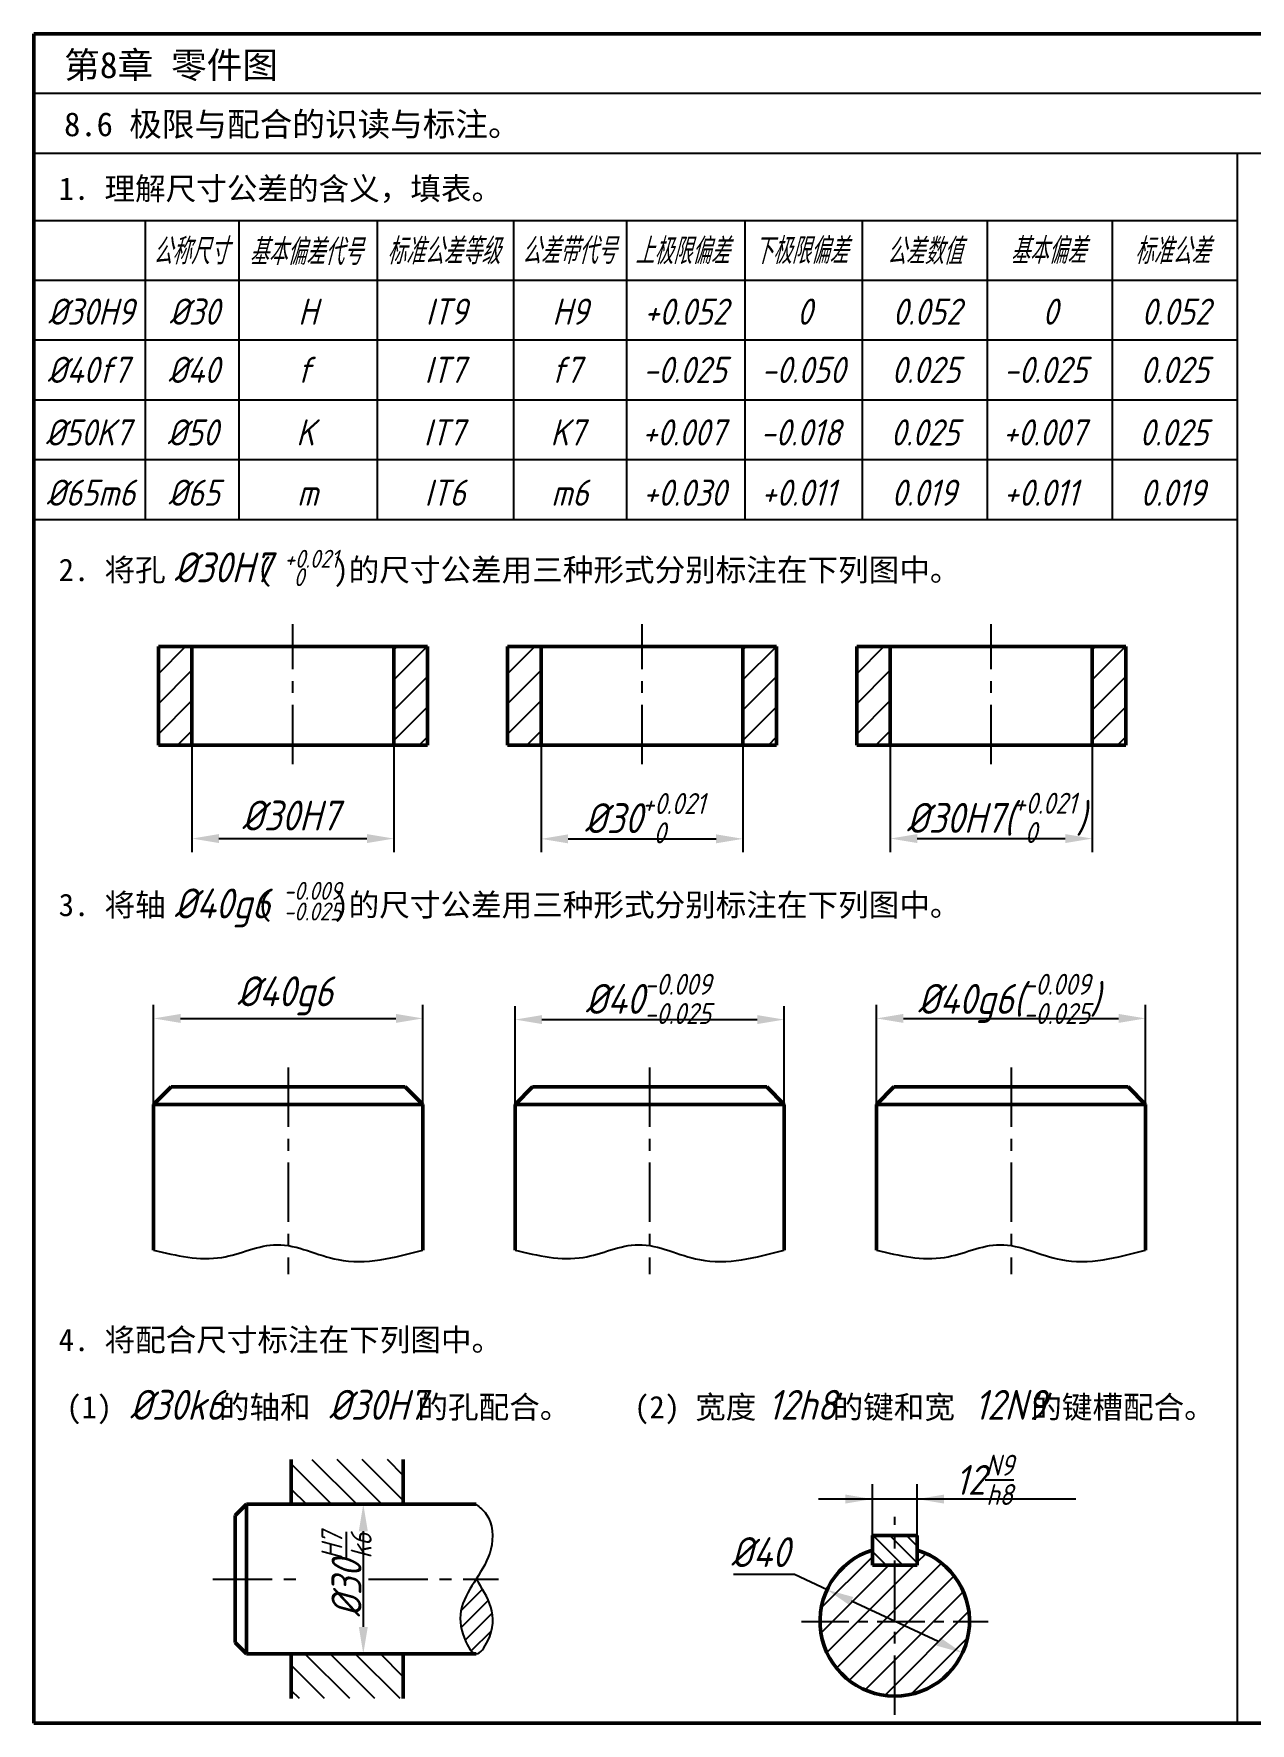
# Model space of a CAD drawing. Header units: millimetres. Extents: x 0 to 346, y 0 to 226.
# Drawn here: x 0 to 162.7, y 0 to 226 of the extents above; entities that cross this region are included whole.
import ezdxf

# ---------------------------------------------------------------- set-up
doc = ezdxf.new("R2010")
doc.units = ezdxf.units.MM
doc.header["$LTSCALE"] = 0.25
doc.header["$PDMODE"] = 33
doc.header["$PDSIZE"] = 1.5
doc.linetypes.add('CENTER', pattern=[50.800000000000004, 31.75, -6.35, 6.35, -6.35])
for name, color, linetype in [('点画线层', 7, 'CENTER'), ('答案', 1, 'Continuous'), ('细实线层', 7, 'Continuous')]:
    doc.layers.add(name, color=color, linetype=linetype)
doc.layers.add('粗实线层', color=7, linetype='Continuous', lineweight=50)
doc.styles.get("Standard").update_dxf_attribs({"font": 'gbeitc.shx', "height": 4, "bigfont": 'gbcbig.shx'})
doc.styles.add('宋体', font='SimSun.ttf', dxfattribs={"height": 3.5})
doc.dimstyles.new('ISO-25', dxfattribs={"dimtxt": 4, "dimasz": 3.6, "dimexe": 2, "dimexo": 0, "dimgap": 1, "dimtad": 1, "dimtoh": 1, "dimdec": 4, "dimdsep": 46, "dimtxsty": 'Standard', "dimcen": 0, "dimclrd": 256, "dimclre": 256, "dimclrt": 256, "dimadec": 0, "dimazin": 0, "dimtfac": 1, "dimtdec": 4, "dimtmove": 0, "dimatfit": 2, "dimfxl": 0, "dimlwd": -1, "dimlwe": -1, "dimarcsym": 0})

# ---------------------------------------------------------------- blocks, each defined once
blk = doc.blocks.new('*D0')
at = {"layer": 'Defpoints', "color": 0, "transparency": 16777216}
for p in [(106.1227718326863, 17.85329575617809), (124.2495825195944, 9.402335200063774)]:
    blk.add_point(p, dxfattribs=at)
at = {"layer": '细实线层', "transparency": 16777216}
for p, q in [((101.7597849076272, 19.88737836714435), (93.5931182409605, 19.88737836714435)), ((106.1227718326863, 17.85329575617809), (101.7597849076272, 19.88737836714435)), ((120.986756595951, 10.92350810016433), (109.3855977563297, 16.33212285607753))]:
    blk.add_line(p, q, dxfattribs=at)
for points in [[(109.6391265730132, 16.87592717668477), (109.1320689396463, 15.78831853547029), (106.1227718326863, 17.85329575617809)], [(121.2402854126344, 11.46731242077157), (120.7332277792676, 10.37970377955709), (124.2495825195944, 9.402335200063774)]]:
    blk.add_solid(points, dxfattribs=at)
at = {"layer": '细实线层', "transparency": 16777216, "insert": (97.17645157429384, 22.88737836714435), "char_height": 4, "attachment_point": 5}
blk.add_mtext('%%C40', dxfattribs=at)

msp = doc.modelspace()

# ---------------------------------------------------------------- hatches: boundary and pattern name
h = msp.add_hatch()
h.set_pattern_fill('ANSI31', color=256, scale=0.9, style=0)
h.set_pattern_definition([(45, (-117.5453682144347, 18.30491671679229), (-2.020557627240559, 2.02055762724056), [])])
h.paths.add_polyline_path([(52.66528683714978, 144.0417872530805), (48.16528683714972, 144.0417872530805), (48.16528683714972, 130.8417872530805), (52.66528683714972, 130.8417872530805)])
h.paths.add_polyline_path([(21.16528683714972, 144.0417872530805), (16.66528683714972, 144.0417872530805), (16.66528683714972, 130.8417872530805), (21.16528683714972, 130.8417872530805)])
h = msp.add_hatch()
h.set_pattern_fill('ANSI31', color=256, scale=0.9, style=0)
h.set_pattern_definition([(45, (-70.83299109949633, 18.30491671679229), (-2.020557627240559, 2.02055762724056), [])])
h.paths.add_polyline_path([(67.87766395208808, 144.0417872530805), (63.37766395208814, 144.0417872530805), (63.37766395208814, 130.8417872530805), (67.87766395208814, 130.8417872530805)])
h.paths.add_polyline_path([(99.37766395208808, 144.0417872530805), (94.87766395208814, 144.0417872530805), (94.87766395208814, 130.8417872530805), (99.37766395208814, 130.8417872530805)])
h = msp.add_hatch()
h.set_pattern_fill('ANSI31', color=256, scale=0.9, style=0)
h.set_pattern_definition([(45, (-24.12061398455791, 18.30491671679229), (-2.020557627240559, 2.02055762724056), [])])
h.paths.add_polyline_path([(114.5900410670266, 144.0417872530805), (110.0900410670266, 144.0417872530805), (110.0900410670266, 130.8417872530805), (114.5900410670266, 130.8417872530805)])
h.paths.add_polyline_path([(146.0900410670266, 144.0417872530805), (141.5900410670265, 144.0417872530805), (141.5900410670266, 130.8417872530805), (146.0900410670266, 130.8417872530805)])
at = {"layer": '细实线层'}
h = msp.add_hatch(dxfattribs=at)
h.set_pattern_fill('ANSI31', color=256, scale=0.75, angle=90, style=0)
h.set_pattern_definition([(135, (-343.4342345827355, -1.659130712276578), (-1.683798022700466, -1.683798022700466), [])])
h.paths.add_polyline_path([(49.43516906739762, 35.28672256484765), (34.43516906739762, 35.28672256484765), (34.43516906739762, 29.28672256484765), (49.43516906739762, 29.28672256484765)])
h.paths.add_polyline_path([(49.43516906739762, 9.28672256484765), (34.43516906739762, 9.28672256484765), (34.43516906739762, 3.286722564847647), (49.43516906739762, 3.286722564847647)])
h = msp.add_hatch(dxfattribs=at)
h.set_pattern_fill('ANSI31', color=256, scale=0.5, angle=90, style=0)
h.set_pattern_definition([(135, (-356.1239019417559, -4.88256087239472), (-1.122532015133644, -1.122532015133644), [])])
h.paths.add_polyline_path([(115.1861771761403, 25.12781547812097), (112.1861771761403, 25.12781547812097), (112.1861771761403, 21.12781547812097), (115.1861771761403, 21.12781547812097)])
h.paths.add_polyline_path([(118.1861771761403, 25.12781547812097), (115.1861771761403, 25.12781547812097), (115.1861771761403, 21.12781547812097), (118.1861771761403, 21.12781547812097)])
h = msp.add_hatch(dxfattribs=at)
h.set_pattern_fill('ANSI31', color=256, scale=0.75, style=0)
h.set_pattern_definition([(45, (-356.1239019417559, -4.88256087239472), (-1.683798022700466, 1.683798022700466), [])])
h.paths.add_polyline_path([(115.1861771761403, 21.12781547812097), (112.1861771761403, 21.12781547812097), (112.1861771761403, 23.16720749229042, 0.3275382217185396), (105.1861771761403, 13.62781547812097), (115.1861771761403, 13.62781547812097)])
h.paths.add_polyline_path([(118.1861771761403, 23.16720749229042), (118.1861771761403, 21.12781547812097), (115.1861771761403, 21.12781547812097), (115.1861771761403, 13.62781547812097), (125.1861771761403, 13.62781547812097, 0.3275382217185396)])
h.paths.add_polyline_path([(125.1861771761403, 13.62781547812097), (115.1861771761403, 13.62781547812097), (115.1861771761403, 3.627815478120981, 0.4142135623730949)])
h.paths.add_polyline_path([(115.1861771761403, 13.62781547812097), (105.1861771761403, 13.62781547812097, 0.4142135623730949), (115.1861771761403, 3.627815478120981)])
h = msp.add_hatch(dxfattribs=at)
h.set_pattern_fill('ANSI31', color=256, scale=0.5)
h.set_pattern_definition([(45, (-343.4342345827355, -1.659130712276578), (-1.122532015133644, 1.122532015133644), [])])
edge = h.paths.add_edge_path()
edge.add_spline(control_points=[(59.18563791685085, 9.286716509257083), (59.18196792358896, 9.286682739532536), (58.58155439783457, 9.287329318804852), (57.05724133466839, 12.08072641855624), (56.80044259157017, 15.54749190084792), (58.41730766495562, 18.07955108501893), (59.18563792015647, 19.28672256481533)], knot_values=[17.69471126649653, 17.69471126649653, 17.69471126649653, 17.69471126649653, 17.71900301471265, 21.67060138544219, 28.6037048404689, 35.32835655441446, 35.32835655441446, 35.32835655441446, 35.32835655447447], degree=3, periodic=0)
edge.add_spline(control_points=[(59.18563792017699, 19.28672256484765), (59.96553713600196, 18.064160973234), (61.58734292857588, 15.52183572039943), (61.51367992383433, 11.90038062323822), (59.74364757348155, 9.291851077920946), (59.18563791685085, 9.286716509257083)], knot_values=[35.32835655447447, 35.32835655447447, 35.32835655447447, 35.32835655447447, 42.08179045664275, 49.37216888311924, 53.0656443512713, 53.0656443512713, 53.0656443512713, 53.0656443512713], degree=3, periodic=0)

# ---------------------------------------------------------------- linework, layer by layer
at = {"lineweight": 50}
for p, q in [((322, 226), (0, 226)), ((0, 226), (0, 0)), ((0, 0), (322, 0))]:
    msp.add_line(p, q, dxfattribs=at)
for p, q in [((322, 218), (0, 218)), ((322, 210), (0, 210)), ((161, 210), (160.9999999999999, 0))]:
    msp.add_line(p, q)
at = {"layer": '点画线层'}
for p, q in [((34.66528683714972, 128.2950749111958), (34.66528683714972, 147.0417872530805)), ((81.37766395208814, 128.2950749111958), (81.37766395208814, 147.0417872530805)), ((128.0900410670266, 128.2950749111958), (128.0900410670266, 147.0417872530805)), ((34.03558603539511, 87.70039633222021), (34.03558603539511, 60.0757572790188)), ((82.38649818120678, 87.70039633222021), (82.38649818120678, 60.0757572790188)), ((130.7374103270184, 87.70039633222021), (130.7374103270184, 60.0757572790188)), ((115.1861771761403, 1.127815478120965), (115.1861771761403, 27.62781547812097)), ((23.93516906739762, 19.28672256484765), (36.35840471382448, 19.28672256484765)), ((44.75906201204026, 19.28672256484765), (62.18563792017642, 19.28672256484765))]:
    msp.add_line(p, q, dxfattribs=at)
at = {"layer": '点画线层', "ltscale": 0.8}
msp.add_line((102.6861771761403, 13.62781547812097), (127.6861771761403, 13.62781547812097), dxfattribs=at)
at = {"layer": '粗实线层'}
for p, q in [((16.66528683714972, 144.0417872530805), (52.66528683714972, 144.0417872530805)), ((16.66528683714972, 130.8417872530805), (16.66528683714972, 144.0417872530805)), ((21.16528683714972, 130.8417872530805), (21.16528683714978, 144.0417872530805)), ((48.16528683714972, 130.8417872530805), (48.16528683714972, 144.0417872530805)), ((52.66528683714972, 130.8417872530805), (52.66528683714967, 144.0417872530805)), ((63.37766395208814, 144.0417872530805), (99.37766395208814, 144.0417872530805)), ((63.37766395208814, 130.8417872530805), (63.37766395208814, 144.0417872530805)), ((67.87766395208814, 130.8417872530805), (67.87766395208808, 144.0417872530805)), ((94.87766395208814, 130.8417872530805), (94.87766395208814, 144.0417872530805)), ((99.37766395208814, 130.8417872530805), (99.37766395208808, 144.0417872530805)), ((110.0900410670266, 144.0417872530805), (146.0900410670266, 144.0417872530805)), ((110.0900410670266, 130.8417872530805), (110.0900410670266, 144.0417872530805)), ((114.5900410670266, 130.8417872530805), (114.5900410670266, 144.0417872530805)), ((141.5900410670266, 130.8417872530805), (141.5900410670265, 144.0417872530805)), ((146.0900410670266, 130.8417872530805), (146.0900410670266, 144.0417872530805)), ((16.66528683714972, 130.8417872530805), (52.66528683714972, 130.8417872530805)), ((63.37766395208814, 130.8417872530805), (99.37766395208814, 130.8417872530805)), ((110.0900410670266, 130.8417872530805), (146.0900410670266, 130.8417872530805)), ((16.03558603539511, 82.78055267987642), (18.37558603539514, 85.12055267987645)), ((18.37558603539514, 85.12055267987645), (49.69558603539508, 85.12055267987645)), ((52.03558603539511, 82.78055267987642), (49.69558603539508, 85.12055267987645)), ((64.38649818120678, 82.78055267987642), (66.72649818120681, 85.12055267987645)), ((66.72649818120681, 85.12055267987645), (98.04649818120674, 85.12055267987645)), ((100.3864981812068, 82.78055267987642), (98.04649818120674, 85.12055267987645)), ((112.7374103270184, 82.78055267987642), (115.0774103270185, 85.12055267987645)), ((115.0774103270185, 85.12055267987645), (146.3974103270184, 85.12055267987645)), ((148.7374103270184, 82.78055267987642), (146.3974103270184, 85.12055267987645)), ((16.03558603539511, 82.78055267987642), (16.03558603539511, 63.29217684235843)), ((16.03558603539511, 82.78055267987642), (52.03558603539511, 82.78055267987642)), ((52.03558603539511, 82.78055267987642), (52.03558603539511, 63.29217684235843)), ((64.38649818120678, 82.78055267987642), (64.38649818120678, 63.29217684235843)), ((64.38649818120678, 82.78055267987642), (100.3864981812068, 82.78055267987642)), ((100.3864981812068, 82.78055267987642), (100.3864981812068, 63.29217684235843)), ((112.7374103270184, 82.78055267987642), (112.7374103270184, 63.29217684235843)), ((112.7374103270184, 82.78055267987642), (148.7374103270184, 82.78055267987642)), ((148.7374103270184, 82.78055267987642), (148.7374103270184, 63.29217684235844)), ((34.43516906739762, 35.28672256484765), (34.43516906739762, 29.28672256484765)), ((49.43516906739762, 35.28672256484765), (49.43516906739762, 29.28672256484765)), ((28.43516906739762, 29.28672256484765), (26.93516906739762, 27.78672256484765)), ((26.93516906739762, 10.7867225648476), (26.93516906739762, 27.78672256484759)), ((28.43516906739762, 29.28672256484765), (59.18563792017693, 29.28672256484765)), ((28.43516906739762, 9.28672256484765), (28.43516906739762, 29.28672256484765)), ((112.1861771761403, 21.12781547812097), (112.1861771761403, 25.12781547812097)), ((112.1861771761403, 25.12781547812097), (118.1861771761403, 25.12781547812097)), ((118.1861771761403, 21.12781547812097), (118.1861771761403, 25.12781547812097)), ((112.1861771761403, 21.12781547812097), (118.1861771761403, 21.12781547812097)), ((28.43516906739762, 9.28672256484765), (26.93516906739762, 10.78672256484765)), ((28.43516906739757, 9.28672256484765), (59.18625714239778, 9.28672256484765)), ((34.43516906739762, 9.28672256484765), (34.43516906739762, 3.286722564847651)), ((49.43516906739762, 9.28672256484765), (49.43516906739762, 3.286722564847651))]:
    msp.add_line(p, q, dxfattribs=at)
msp.add_arc((115.1861771761403, 13.62781547812097), 10, 107.4576031237227, 72.5423968762773, dxfattribs=at)
at = {"layer": '细实线层'}
for p, q in [((161, 201), (0, 201)), ((14.93625471012331, 161), (14.93625471012331, 201)), ((27.40974564881969, 201), (27.40974564881969, 161)), ((45.91879906893575, 201), (45.91879906893575, 161)), ((64.15960462015698, 201), (64.15960462015698, 161)), ((79.31556842031603, 201), (79.31556842031603, 161)), ((95.14214897896943, 201), (95.14214897896943, 161)), ((110.8346056031756, 201), (110.8346056031756, 161)), ((127.5564037354504, 201), (127.5564037354504, 161)), ((144.2782018677252, 201), (144.2782018677252, 161)), ((160.9999999999999, 193), (0, 193)), ((160.9999999999999, 185), (0, 185)), ((160.9999999999999, 177), (0, 177)), ((160.9999999999999, 169), (0, 169)), ((160.9999999999999, 161), (0, 161)), ((21.16528683714972, 130.8417872530805), (21.16528683714972, 116.5424148726503)), ((48.16528683714972, 130.8417872530805), (48.16528683714972, 116.5424148726503)), ((67.87766395208814, 130.8417872530805), (67.87766395208814, 116.5036516712227)), ((94.87766395208814, 130.8417872530805), (94.87766395208814, 116.5036516712227)), ((114.5900410670266, 130.8417872530805), (114.5900410670266, 116.5424148726503)), ((141.5900410670266, 130.8417872530805), (141.5900410670266, 116.5424148726503)), ((24.76528683714969, 118.3424148726502), (44.5652868371497, 118.3424148726502)), ((71.47766395208816, 118.3036516712227), (91.27766395208812, 118.3036516712227)), ((118.1900410670266, 118.3424148726502), (137.9900410670266, 118.3424148726502)), ((16.03558603539511, 82.78055267987642), (16.03558603539511, 96.08125722202723)), ((52.03558603539511, 82.78055267987642), (52.03558603539511, 96.08125722202723)), ((64.38649818120678, 82.78055267987642), (64.38649818120678, 95.92740661833486)), ((100.3864981812068, 82.78055267987642), (100.3864981812068, 95.92740661833486)), ((112.7374103270184, 82.78055267987642), (112.7374103270184, 96.08125722202723)), ((148.7374103270184, 82.78055267987642), (148.7374103270184, 96.08125722202723)), ((19.63558603539514, 94.28125722202722), (48.43558603539509, 94.28125722202722)), ((67.9864981812068, 94.12740661833485), (96.78649818120675, 94.12740661833485)), ((116.3374103270185, 94.28125722202722), (145.1374103270184, 94.28125722202722)), ((112.1861771761403, 25.12781547812097), (112.1861771761403, 31.98425980215688)), ((118.1861771761403, 25.12781547812097), (118.1861771761403, 31.98425980215688)), ((139.3946716437273, 29.98425980215688), (104.9861771761403, 29.98425980215688)), ((44.08314724291984, 25.68672256484765), (44.08314724291984, 12.88672256484765))]:
    msp.add_line(p, q, dxfattribs=at)
for points in [[(16.03558603539511, 63.29217684235843), (25.1538819164395, 62.32076295981855), (32.54510389780205, 64.01312092105186), (40.70624539104972, 62.01306131222807), (52.03558603539511, 63.29217684235843)], [(64.38649818120678, 63.29217684235843), (73.50479406225116, 62.32076295981855), (80.89601604361371, 64.01312092105186), (89.05715753686138, 62.01306131222807), (100.3864981812068, 63.29217684235843)], [(112.7374103270184, 63.29217684235843), (121.8557062080629, 62.32076295981855), (129.2469281894254, 64.01312092105186), (137.408069682673, 62.01306131222807), (148.7374103270184, 63.29217684235843)], [(59.18563792017693, 29.28672256484765), (60.5333156105861, 27.98621650482098), (61.14531911253545, 23.27788161439532), (59.18563792017699, 19.28672256484765), (57.26537646004283, 15.54813648508839), (57.65338182356919, 11.23235330446707), (59.17463282902003, 9.286728620451068), (60.73905831163938, 11.00478299365727), (61.13680776363259, 15.54387593706798), (59.18563792017699, 19.28672256484765)]]:
    msp.add_spline(points, degree=3, dxfattribs=at)
for points in [[(24.76528683714969, 118.9424148726502), (24.76528683714969, 117.7424148726502), (21.16528683714972, 118.3424148726502)], [(44.5652868371497, 118.9424148726502), (44.5652868371497, 117.7424148726502), (48.16528683714972, 118.3424148726502)], [(71.47766395208816, 118.9036516712227), (71.47766395208816, 117.7036516712227), (67.87766395208814, 118.3036516712227)], [(91.27766395208812, 118.9036516712227), (91.27766395208812, 117.7036516712227), (94.87766395208814, 118.3036516712227)], [(118.1900410670266, 118.9424148726502), (118.1900410670266, 117.7424148726502), (114.5900410670266, 118.3424148726502)], [(137.9900410670266, 118.9424148726502), (137.9900410670266, 117.7424148726502), (141.5900410670266, 118.3424148726502)], [(19.63558603539514, 94.88125722202724), (19.63558603539514, 93.6812572220272), (16.03558603539511, 94.28125722202722)], [(48.43558603539509, 94.88125722202724), (48.43558603539509, 93.6812572220272), (52.03558603539511, 94.28125722202722)], [(67.9864981812068, 94.72740661833487), (67.9864981812068, 93.52740661833482), (64.38649818120678, 94.12740661833485)], [(96.78649818120675, 94.72740661833487), (96.78649818120675, 93.52740661833482), (100.3864981812068, 94.12740661833485)], [(116.3374103270185, 94.88125722202724), (116.3374103270185, 93.6812572220272), (112.7374103270184, 94.28125722202722)], [(145.1374103270184, 94.88125722202724), (145.1374103270184, 93.6812572220272), (148.7374103270184, 94.28125722202722)], [(108.5861771761403, 30.58425980215689), (108.5861771761403, 29.38425980215688), (112.1861771761403, 29.98425980215688)], [(121.7861771761403, 30.58425980215689), (121.7861771761403, 29.38425980215688), (118.1861771761403, 29.98425980215688)], [(43.48314724291981, 25.68672256484765), (44.68314724291986, 25.68672256484765), (44.08314724291984, 29.28672256484765)], [(43.48314724291981, 12.88672256484765), (44.68314724291986, 12.88672256484765), (44.08314724291984, 9.286722564847652)]]:
    msp.add_solid(points, dxfattribs=at)

# ---------------------------------------------------------------- texts
at = {"style": '宋体'}
for s, height, p in [('第8章 零件图', 3.5, (4.054244886859351, 220.0720066899165)), ('8.6 极限与配合的识读与标注。', 3.2, (4.054244886859351, 212.299072055869)), ('1. 理解尺寸公差的含义，填表。', 3, (3.334281743004453, 203.7867337225044)), ('2. 将孔      (    )的尺寸公差用三种形式分别标注在下列图中。', 3, (3.334281743004453, 152.7867337225044)), ('3. 将轴      (    )的尺寸公差用三种形式分别标注在下列图中。', 3, (3.334281743004453, 107.9701536868768)), ('4. 将配合尺寸标注在下列图中。', 3, (3.334281743004453, 49.78673372250444)), ('(1)       的轴和       的孔配合。', 3, (4.354094896771926, 40.78673372250444)), ('(2) 宽度     的键和宽     的键槽配合。', 3, (80.31902870786541, 40.78673372250444))]:
    msp.add_text(s, height=height, dxfattribs=at).set_placement(p)
for s, height, p in [('%%C30H7', 4, (18.77177633213614, 152.6209684463562)), ('+0.021', 2.4, (33.52744606120893, 154.5712759316438)), ('0', 2.4, (34.77397785847518, 152.1122552620548)), ('%%C40g6', 4, (18.80104511586262, 107.6601719223013)), ('-0.009', 2.4, (33.43116936087659, 110.1508458254719)), ('-0.025', 2.4, (33.43116936087659, 107.384382454501)), ('%%C30k6', 4, (12.84601349123329, 40.58608662963778)), ('%%C30H7', 4, (39.45871447728007, 40.58608662963778)), ('12h8', 4, (98.20321530042645, 40.58608662963778)), ('12N9', 4, (125.8357077722818, 40.58608662963778))]:
    msp.add_text(s, height=height).set_placement(p)
at = {"layer": '答案'}
for s, height, p in [('%%C30', 3.5, (18.12217607365039, 187.0826954625202)), ('H', 3.5, (35.37319681298743, 187.0826954625202)), ('IT9', 3.5, (52.43451259186315, 187.0826954625202)), ('H9', 3.5, (69.37235674292936, 187.0826954625202)), ('+0.052', 3.5, (81.63284741448695, 187.0826954625202)), ('0', 3.5, (102.0921836865749, 187.0826954625202)), ('0.052', 3.5, (114.8891682591194, 187.0826954625202)), ('0', 3.5, (134.940759627734, 187.0826954625202)), ('0.052', 3.5, (148.1879915134026, 187.0826954625202)), ('%%C40', 3.5, (17.97562137215607, 179.2926870580811)), ('f', 3.5, (35.22664211149311, 179.2926870580811)), ('IT7', 3.5, (52.28795789036883, 179.2926870580811)), ('f7', 3.5, (69.22580204143503, 179.2926870580811)), ('-0.025', 3.5, (81.48629271299262, 179.2926870580811)), ('-0.050', 3.5, (97.31287327164603, 179.2926870580811)), ('0.025', 3.5, (114.7426135576251, 179.2926870580811)), ('-0.025', 3.5, (129.727128028127, 179.2926870580811)), ('0.025', 3.5, (148.0414368119083, 179.2926870580811)), ('%%C50', 3.5, (17.85978384942257, 170.9208074244518)), ('K', 3.5, (35.11080458875961, 170.9208074244518)), ('IT7', 3.5, (52.17212036763533, 170.9208074244518)), ('K7', 3.5, (69.10996451870153, 170.9208074244518)), ('+0.007', 3.5, (81.37045519025912, 170.9208074244518)), ('-0.018', 3.5, (97.19703574891253, 170.9208074244518)), ('0.025', 3.5, (114.6267760348916, 170.9208074244518)), ('+0.007', 3.5, (129.6112905053935, 170.9208074244518)), ('0.025', 3.5, (147.9255992891748, 170.9208074244518)), ('%%C65', 3.5, (17.97304445266684, 162.8628930119467)), ('m', 3.5, (35.22406519200388, 162.8628930119467)), ('IT6', 3.5, (52.2853809708796, 162.8628930119467)), ('m6', 3.5, (69.2232251219458, 162.8628930119467)), ('+0.030', 3.5, (81.48371579350339, 162.8628930119467)), ('+0.011', 3.5, (97.3102963521568, 162.8628930119467)), ('0.019', 3.5, (114.7400366381358, 162.8628930119467)), ('+0.011', 3.5, (129.7245511086378, 162.8628930119467)), ('0.019', 3.5, (148.0388598924191, 162.8628930119467)), ('%%C30H7', 4, (27.82122026051013, 119.4214194491503)), ('%%C40g6', 4, (27.19151945875555, 95.90876007771612))]:
    msp.add_text(s, height=height, dxfattribs=at).set_placement(p)
at = {"layer": '答案', "char_height": 4, "attachment_point": 1}
for s, width, insert in [('\\A1;%%C30{\\H0.7x;\\S+0.021^  0;}', 23.63660573252605, (73.69383948839129, 124.4283001435718)), ('\\A1;%%C30H7({\\H0.7x;\\S+0.021^  0;})', 34.17177850561598, (116.7594261522918, 124.4670633449994)), ('\\A1;%%C40{\\H0.7x;\\S-0.009^ -0.025;}', 32.28873843640474, (73.78777355517627, 100.252055090684)), ('\\A1;%%C40g6({\\H0.7x;\\S-0.009^ -0.025;})', 32.28873843640474, (118.2519223061531, 100.252055090684)), ('\\A1;12{\\H0.7x;\\SN9/h8;}', 11.97462152393632, (123.2596845234459, 35.91263574813854))]:
    msp.add_mtext_dynamic_manual_height_columns(s, width=width, gutter_width=20, heights=[0], dxfattribs=dict(at, insert=insert))
at = {"layer": '答案', "insert": (38.47619357246515, 14.18059234613241), "char_height": 4, "attachment_point": 1, "rotation": 90}
msp.add_mtext_dynamic_manual_height_columns('\\A1;%%C30{\\H0.7x;\\SH7/k6;}', width=18.84394656084311, gutter_width=20, heights=[0], dxfattribs=at)
at = {"layer": '细实线层'}
for s, p in [('公称尺寸', (15.93621164179569, 195.1554569857033)), ('基本偏差代号', (28.81591761009292, 195.0699300776093)), ('标准公差等级', (47.22389621921991, 195.1644151089441)), ('公差带代号', (65.27562174011143, 195.2128414825455)), ('上极限偏差', (80.43120092627021, 195.173373232185)), ('下极限偏差', (96.2992892026424, 195.2217990504614)), ('公差数值', (114.104212461078, 195.1362726976924)), ('基本偏差', (130.6474583372648, 195.2307571737023)), ('标准公差', (147.2501434334598, 195.1912889233416)), ('%%C30H9', (1.882958886432334, 187.0826954625202)), ('%%C40f7', (1.815981210736254, 179.2926870580811)), ('%%C50K7', (1.568763799228464, 170.9208074244518)), ('%%C65m6', (1.682024402472734, 162.8628930119467))]:
    msp.add_text(s, height=3.5, dxfattribs=at).set_placement(p)

# ---------------------------------------------------------------- dimensions: what is measured, and where the dimension line sits
dim = msp.add_diameter_dim_2p(p1=(124.2495825195944, 9.402335200063774), p2=(106.1227718326863, 17.85329575617809), text='%%C40', dimstyle='ISO-25', dxfattribs=at)
dim.commit()
dim.dimension.update_dxf_attribs({"geometry": '*D0', "text_midpoint": (97.17645157429384, 19.88737836714435), "dimtype": 163})

doc.saveas('drawing.dxf')
